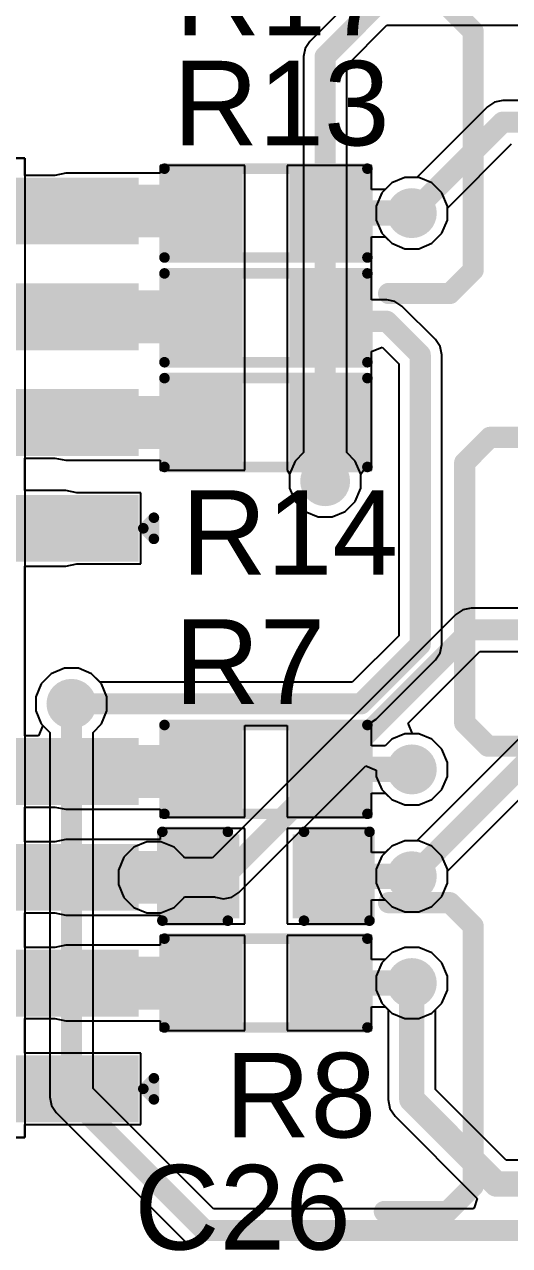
# Model space of a CAD drawing. Header units: millimetres. Extents: x -0.34 to 5.78, y -0.39 to 4.37.
# Drawn here: x 1.196 to 1.425, y 2.446 to 3.023 of the extents above; entities that cross this region are included whole.
import ezdxf

# ---------------------------------------------------------------- set-up
doc = ezdxf.new("R2010")
doc.units = ezdxf.units.MM
doc.header["$MEASUREMENT"] = 0
for name, color, linetype in [('BottomLayer', 5, 'Continuous'), ('BottomSolder', 6, 'Continuous'), ('TopLayer', 1, 'Continuous'), ('TopOverlay', 2, 'Continuous'), ('TopPaste', 8, 'Continuous'), ('TopSolder', 216, 'Continuous'), ('ViaHoleLayer', 16, 'Continuous')]:
    doc.layers.add(name, color=color, linetype=linetype)
doc.styles.add('Arial', font='', dxfattribs={"height": 0.2})
doc.styles.get('Arial').set_extended_font_data('Arial')

# ---------------------------------------------------------------- blocks, each defined once
blk = doc.blocks.new('SOIC_8_10')
at = {"layer": 'TopLayer'}
for points in [[(-0.07579, 0.08681), (-0.07579, 0.06319), (-0.13681, 0.06319), (-0.13681, 0.08681)], [(0.13681, 0.08681), (0.13681, 0.06319), (0.07579, 0.06319), (0.07579, 0.08681)], [(-0.07579, 0.03681), (-0.07579, 0.01319), (-0.13681, 0.01319), (-0.13681, 0.03681)], [(0.13681, 0.03681), (0.13681, 0.01319), (0.07579, 0.01319), (0.07579, 0.03681)], [(-0.07579, -0.01319), (-0.07579, -0.03681), (-0.13681, -0.03681), (-0.13681, -0.01319)], [(0.13681, -0.01319), (0.13681, -0.03681), (0.07579, -0.03681), (0.07579, -0.01319)], [(-0.07579, -0.06319), (-0.07579, -0.08681), (-0.13681, -0.08681), (-0.13681, -0.06319)], [(0.13681, -0.06319), (0.13681, -0.08681), (0.07579, -0.08681), (0.07579, -0.06319)]]:
    blk.add_hatch(color=1, dxfattribs=at).paths.add_polyline_path(points)
at = {"layer": 'TopOverlay'}
blk.add_hatch(color=2, dxfattribs=at).paths.add_polyline_path([(-0.072, 0.062), (-0.059, 0.062), (-0.059, 0.088), (-0.072, 0.088)])
at = {"layer": 'TopPaste'}
for points in [[(-0.07579, 0.08681), (-0.07579, 0.06319), (-0.13681, 0.06319), (-0.13681, 0.08681)], [(0.13681, 0.08681), (0.13681, 0.06319), (0.07579, 0.06319), (0.07579, 0.08681)], [(-0.07579, 0.03681), (-0.07579, 0.01319), (-0.13681, 0.01319), (-0.13681, 0.03681)], [(0.13681, 0.03681), (0.13681, 0.01319), (0.07579, 0.01319), (0.07579, 0.03681)], [(-0.07579, -0.01319), (-0.07579, -0.03681), (-0.13681, -0.03681), (-0.13681, -0.01319)], [(0.13681, -0.01319), (0.13681, -0.03681), (0.07579, -0.03681), (0.07579, -0.01319)], [(-0.07579, -0.06319), (-0.07579, -0.08681), (-0.13681, -0.08681), (-0.13681, -0.06319)], [(0.13681, -0.06319), (0.13681, -0.08681), (0.07579, -0.08681), (0.07579, -0.06319)]]:
    blk.add_hatch(color=8, dxfattribs=at).paths.add_polyline_path(points)
at = {"layer": 'TopSolder'}
for points in [[(-0.07179, 0.09081), (-0.07179, 0.05919), (-0.14081, 0.05919), (-0.14081, 0.09081)], [(0.14081, 0.09081), (0.14081, 0.05919), (0.07179, 0.05919), (0.07179, 0.09081)], [(-0.07179, 0.04081), (-0.07179, 0.00919), (-0.14081, 0.00919), (-0.14081, 0.04081)], [(0.14081, 0.04081), (0.14081, 0.00919), (0.07179, 0.00919), (0.07179, 0.04081)], [(-0.07179, -0.00919), (-0.07179, -0.04081), (-0.14081, -0.04081), (-0.14081, -0.00919)], [(0.14081, -0.00919), (0.14081, -0.04081), (0.07179, -0.04081), (0.07179, -0.00919)], [(-0.07179, -0.05919), (-0.07179, -0.09081), (-0.14081, -0.09081), (-0.14081, -0.05919)], [(0.14081, -0.05919), (0.14081, -0.09081), (0.07179, -0.09081), (0.07179, -0.05919)]]:
    blk.add_hatch(color=216, dxfattribs=at).paths.add_polyline_path(points)
at = {"layer": 'TopOverlay', "const_width": 0.005}
for points in [[(-0.07837, 0.098), (-0.07837, 0.091)], [(0.07837, 0.098), (-0.07837, 0.098)], [(0.07837, 0.098), (0.07837, 0.091)], [(-0.143, 0.075), (-0.148, 0.08)], [(-0.148, 0.08), (-0.148, 0.07)], [(-0.143, 0.075), (-0.148, 0.07)], [(-0.07837, -0.091), (-0.07837, -0.098)], [(0.07837, -0.091), (0.07837, -0.098)], [(0.07837, -0.098), (-0.07837, -0.098)]]:
    blk.add_lwpolyline(points, dxfattribs=at)
at = {"layer": 'TopOverlay', "const_width": 0.0025}
for points in [[(-0.07962, 0.098, 1), (-0.07712, 0.098, 1)], [(-0.07962, 0.098, 1), (-0.07712, 0.098, 1)], [(0.07712, 0.098, 1), (0.07962, 0.098, 1)], [(0.07712, 0.098, 1), (0.07962, 0.098, 1)], [(-0.07962, 0.091, 1), (-0.07712, 0.091, 1)], [(0.07712, 0.091, 1), (0.07962, 0.091, 1)], [(-0.14925, 0.08, 1), (-0.14675, 0.08, 1)], [(-0.14925, 0.08, 1), (-0.14675, 0.08, 1)], [(-0.14425, 0.075, 1), (-0.14175, 0.075, 1)], [(-0.14425, 0.075, 1), (-0.14175, 0.075, 1)], [(-0.14925, 0.07, 1), (-0.14675, 0.07, 1)], [(-0.14925, 0.07, 1), (-0.14675, 0.07, 1)], [(-0.07962, -0.091, 1), (-0.07712, -0.091, 1)], [(0.07712, -0.091, 1), (0.07962, -0.091, 1)], [(-0.07962, -0.098, 1), (-0.07712, -0.098, 1)], [(-0.07962, -0.098, 1), (-0.07712, -0.098, 1)], [(0.07712, -0.098, 1), (0.07962, -0.098, 1)], [(0.07712, -0.098, 1), (0.07962, -0.098, 1)]]:
    blk.add_lwpolyline(points, format="xyb", close=True, dxfattribs=at)
blk = doc.blocks.new('SOIC_8_12')
at = {"layer": 'TopLayer'}
for points in [[(-0.07579, 0.08681), (-0.07579, 0.06319), (-0.13681, 0.06319), (-0.13681, 0.08681)], [(0.13681, 0.08681), (0.13681, 0.06319), (0.07579, 0.06319), (0.07579, 0.08681)], [(-0.07579, 0.03681), (-0.07579, 0.01319), (-0.13681, 0.01319), (-0.13681, 0.03681)], [(0.13681, 0.03681), (0.13681, 0.01319), (0.07579, 0.01319), (0.07579, 0.03681)], [(-0.07579, -0.01319), (-0.07579, -0.03681), (-0.13681, -0.03681), (-0.13681, -0.01319)], [(0.13681, -0.01319), (0.13681, -0.03681), (0.07579, -0.03681), (0.07579, -0.01319)], [(-0.07579, -0.06319), (-0.07579, -0.08681), (-0.13681, -0.08681), (-0.13681, -0.06319)], [(0.13681, -0.06319), (0.13681, -0.08681), (0.07579, -0.08681), (0.07579, -0.06319)]]:
    blk.add_hatch(color=1, dxfattribs=at).paths.add_polyline_path(points)
at = {"layer": 'TopOverlay'}
blk.add_hatch(color=2, dxfattribs=at).paths.add_polyline_path([(-0.072, 0.062), (-0.059, 0.062), (-0.059, 0.088), (-0.072, 0.088)])
at = {"layer": 'TopPaste'}
for points in [[(-0.07579, 0.08681), (-0.07579, 0.06319), (-0.13681, 0.06319), (-0.13681, 0.08681)], [(0.13681, 0.08681), (0.13681, 0.06319), (0.07579, 0.06319), (0.07579, 0.08681)], [(-0.07579, 0.03681), (-0.07579, 0.01319), (-0.13681, 0.01319), (-0.13681, 0.03681)], [(0.13681, 0.03681), (0.13681, 0.01319), (0.07579, 0.01319), (0.07579, 0.03681)], [(-0.07579, -0.01319), (-0.07579, -0.03681), (-0.13681, -0.03681), (-0.13681, -0.01319)], [(0.13681, -0.01319), (0.13681, -0.03681), (0.07579, -0.03681), (0.07579, -0.01319)], [(-0.07579, -0.06319), (-0.07579, -0.08681), (-0.13681, -0.08681), (-0.13681, -0.06319)], [(0.13681, -0.06319), (0.13681, -0.08681), (0.07579, -0.08681), (0.07579, -0.06319)]]:
    blk.add_hatch(color=8, dxfattribs=at).paths.add_polyline_path(points)
at = {"layer": 'TopSolder'}
for points in [[(-0.07179, 0.09081), (-0.07179, 0.05919), (-0.14081, 0.05919), (-0.14081, 0.09081)], [(0.14081, 0.09081), (0.14081, 0.05919), (0.07179, 0.05919), (0.07179, 0.09081)], [(-0.07179, 0.04081), (-0.07179, 0.00919), (-0.14081, 0.00919), (-0.14081, 0.04081)], [(0.14081, 0.04081), (0.14081, 0.00919), (0.07179, 0.00919), (0.07179, 0.04081)], [(-0.07179, -0.00919), (-0.07179, -0.04081), (-0.14081, -0.04081), (-0.14081, -0.00919)], [(0.14081, -0.00919), (0.14081, -0.04081), (0.07179, -0.04081), (0.07179, -0.00919)], [(-0.07179, -0.05919), (-0.07179, -0.09081), (-0.14081, -0.09081), (-0.14081, -0.05919)], [(0.14081, -0.05919), (0.14081, -0.09081), (0.07179, -0.09081), (0.07179, -0.05919)]]:
    blk.add_hatch(color=216, dxfattribs=at).paths.add_polyline_path(points)
at = {"layer": 'TopOverlay', "const_width": 0.005}
for points in [[(-0.07837, 0.098), (-0.07837, 0.091)], [(0.07837, 0.098), (-0.07837, 0.098)], [(0.07837, 0.098), (0.07837, 0.091)], [(-0.143, 0.075), (-0.148, 0.08)], [(-0.148, 0.08), (-0.148, 0.07)], [(-0.143, 0.075), (-0.148, 0.07)], [(-0.07837, -0.091), (-0.07837, -0.098)], [(0.07837, -0.091), (0.07837, -0.098)], [(0.07837, -0.098), (-0.07837, -0.098)]]:
    blk.add_lwpolyline(points, dxfattribs=at)
at = {"layer": 'TopOverlay', "const_width": 0.0025}
for points in [[(-0.07962, 0.098, 1), (-0.07712, 0.098, 1)], [(-0.07962, 0.098, 1), (-0.07712, 0.098, 1)], [(0.07712, 0.098, 1), (0.07962, 0.098, 1)], [(0.07712, 0.098, 1), (0.07962, 0.098, 1)], [(-0.07962, 0.091, 1), (-0.07712, 0.091, 1)], [(0.07712, 0.091, 1), (0.07962, 0.091, 1)], [(-0.14925, 0.08, 1), (-0.14675, 0.08, 1)], [(-0.14925, 0.08, 1), (-0.14675, 0.08, 1)], [(-0.14425, 0.075, 1), (-0.14175, 0.075, 1)], [(-0.14425, 0.075, 1), (-0.14175, 0.075, 1)], [(-0.14925, 0.07, 1), (-0.14675, 0.07, 1)], [(-0.14925, 0.07, 1), (-0.14675, 0.07, 1)], [(-0.07962, -0.091, 1), (-0.07712, -0.091, 1)], [(0.07712, -0.091, 1), (0.07962, -0.091, 1)], [(-0.07962, -0.098, 1), (-0.07712, -0.098, 1)], [(-0.07962, -0.098, 1), (-0.07712, -0.098, 1)], [(0.07712, -0.098, 1), (0.07962, -0.098, 1)], [(0.07712, -0.098, 1), (0.07962, -0.098, 1)]]:
    blk.add_lwpolyline(points, format="xyb", close=True, dxfattribs=at)
blk = doc.blocks.new('R___0603_54')
at = {"layer": 'TopLayer'}
for points in [[(-0.015, 0.0175), (-0.015, -0.0175), (-0.045, -0.0175), (-0.045, 0.0175)], [(0.045, 0.0175), (0.045, -0.0175), (0.015, -0.0175), (0.015, 0.0175)]]:
    blk.add_hatch(color=1, dxfattribs=at).paths.add_polyline_path(points)
at = {"layer": 'TopPaste'}
for points in [[(-0.015, 0.0175), (-0.015, -0.0175), (-0.045, -0.0175), (-0.045, 0.0175)], [(0.045, 0.0175), (0.045, -0.0175), (0.015, -0.0175), (0.015, 0.0175)]]:
    blk.add_hatch(color=8, dxfattribs=at).paths.add_polyline_path(points)
at = {"layer": 'TopSolder'}
for points in [[(-0.011, 0.0215), (-0.011, -0.0215), (-0.049, -0.0215), (-0.049, 0.0215)], [(0.049, 0.0215), (0.049, -0.0215), (0.011, -0.0215), (0.011, 0.0215)]]:
    blk.add_hatch(color=216, dxfattribs=at).paths.add_polyline_path(points)
at = {"layer": 'TopOverlay', "const_width": 0.005}
for points in [[(0.048, 0.021), (-0.048, 0.021)], [(-0.048, 0.021), (-0.048, -0.021)], [(0.048, 0.021), (0.048, -0.021)], [(0.048, -0.021), (-0.048, -0.021)]]:
    blk.add_lwpolyline(points, dxfattribs=at)
at = {"layer": 'TopOverlay', "const_width": 0.0025}
for points in [[(-0.04925, 0.021, 1), (-0.04675, 0.021, 1)], [(-0.04925, 0.021, 1), (-0.04675, 0.021, 1)], [(0.04675, 0.021, 1), (0.04925, 0.021, 1)], [(0.04675, 0.021, 1), (0.04925, 0.021, 1)], [(-0.04925, -0.021, 1), (-0.04675, -0.021, 1)], [(-0.04925, -0.021, 1), (-0.04675, -0.021, 1)], [(0.04675, -0.021, 1), (0.04925, -0.021, 1)], [(0.04675, -0.021, 1), (0.04925, -0.021, 1)]]:
    blk.add_lwpolyline(points, format="xyb", close=True, dxfattribs=at)
blk = doc.blocks.new('R___0603_57')
at = {"layer": 'TopLayer'}
for points in [[(-0.015, 0.0175), (-0.015, -0.0175), (-0.045, -0.0175), (-0.045, 0.0175)], [(0.045, 0.0175), (0.045, -0.0175), (0.015, -0.0175), (0.015, 0.0175)]]:
    blk.add_hatch(color=1, dxfattribs=at).paths.add_polyline_path(points)
at = {"layer": 'TopPaste'}
for points in [[(-0.015, 0.0175), (-0.015, -0.0175), (-0.045, -0.0175), (-0.045, 0.0175)], [(0.045, 0.0175), (0.045, -0.0175), (0.015, -0.0175), (0.015, 0.0175)]]:
    blk.add_hatch(color=8, dxfattribs=at).paths.add_polyline_path(points)
at = {"layer": 'TopSolder'}
for points in [[(-0.011, 0.0215), (-0.011, -0.0215), (-0.049, -0.0215), (-0.049, 0.0215)], [(0.049, 0.0215), (0.049, -0.0215), (0.011, -0.0215), (0.011, 0.0215)]]:
    blk.add_hatch(color=216, dxfattribs=at).paths.add_polyline_path(points)
at = {"layer": 'TopOverlay', "const_width": 0.005}
for points in [[(-0.048, 0.021), (0.048, 0.021)], [(-0.048, -0.021), (-0.048, 0.021)], [(0.048, -0.021), (0.048, 0.021)], [(-0.048, -0.021), (0.048, -0.021)]]:
    blk.add_lwpolyline(points, dxfattribs=at)
at = {"layer": 'TopOverlay', "const_width": 0.0025}
for points in [[(-0.04925, 0.021, 1), (-0.04675, 0.021, 1)], [(-0.04925, 0.021, 1), (-0.04675, 0.021, 1)], [(0.04675, 0.021, 1), (0.04925, 0.021, 1)], [(0.04675, 0.021, 1), (0.04925, 0.021, 1)], [(-0.04925, -0.021, 1), (-0.04675, -0.021, 1)], [(-0.04925, -0.021, 1), (-0.04675, -0.021, 1)], [(0.04675, -0.021, 1), (0.04925, -0.021, 1)], [(0.04675, -0.021, 1), (0.04925, -0.021, 1)]]:
    blk.add_lwpolyline(points, format="xyb", close=True, dxfattribs=at)
blk = doc.blocks.new('R___0603_58')
at = {"layer": 'TopLayer'}
for points in [[(-0.015, 0.0175), (-0.015, -0.0175), (-0.045, -0.0175), (-0.045, 0.0175)], [(0.045, 0.0175), (0.045, -0.0175), (0.015, -0.0175), (0.015, 0.0175)]]:
    blk.add_hatch(color=1, dxfattribs=at).paths.add_polyline_path(points)
at = {"layer": 'TopPaste'}
for points in [[(-0.015, 0.0175), (-0.015, -0.0175), (-0.045, -0.0175), (-0.045, 0.0175)], [(0.045, 0.0175), (0.045, -0.0175), (0.015, -0.0175), (0.015, 0.0175)]]:
    blk.add_hatch(color=8, dxfattribs=at).paths.add_polyline_path(points)
at = {"layer": 'TopSolder'}
for points in [[(-0.011, 0.0215), (-0.011, -0.0215), (-0.049, -0.0215), (-0.049, 0.0215)], [(0.049, 0.0215), (0.049, -0.0215), (0.011, -0.0215), (0.011, 0.0215)]]:
    blk.add_hatch(color=216, dxfattribs=at).paths.add_polyline_path(points)
at = {"layer": 'TopOverlay', "const_width": 0.005}
for points in [[(0.048, 0.021), (-0.048, 0.021)], [(-0.048, 0.021), (-0.048, -0.021)], [(0.048, 0.021), (0.048, -0.021)], [(0.048, -0.021), (-0.048, -0.021)]]:
    blk.add_lwpolyline(points, dxfattribs=at)
at = {"layer": 'TopOverlay', "const_width": 0.0025}
for points in [[(-0.04925, 0.021, 1), (-0.04675, 0.021, 1)], [(-0.04925, 0.021, 1), (-0.04675, 0.021, 1)], [(0.04675, 0.021, 1), (0.04925, 0.021, 1)], [(0.04675, 0.021, 1), (0.04925, 0.021, 1)], [(-0.04925, -0.021, 1), (-0.04675, -0.021, 1)], [(-0.04925, -0.021, 1), (-0.04675, -0.021, 1)], [(0.04675, -0.021, 1), (0.04925, -0.021, 1)], [(0.04675, -0.021, 1), (0.04925, -0.021, 1)]]:
    blk.add_lwpolyline(points, format="xyb", close=True, dxfattribs=at)
blk = doc.blocks.new('R___0603_63')
at = {"layer": 'TopLayer'}
for points in [[(-0.015, 0.0175), (-0.015, -0.0175), (-0.045, -0.0175), (-0.045, 0.0175)], [(0.045, 0.0175), (0.045, -0.0175), (0.015, -0.0175), (0.015, 0.0175)]]:
    blk.add_hatch(color=1, dxfattribs=at).paths.add_polyline_path(points)
at = {"layer": 'TopPaste'}
for points in [[(-0.015, 0.0175), (-0.015, -0.0175), (-0.045, -0.0175), (-0.045, 0.0175)], [(0.045, 0.0175), (0.045, -0.0175), (0.015, -0.0175), (0.015, 0.0175)]]:
    blk.add_hatch(color=8, dxfattribs=at).paths.add_polyline_path(points)
at = {"layer": 'TopSolder'}
for points in [[(-0.011, 0.0215), (-0.011, -0.0215), (-0.049, -0.0215), (-0.049, 0.0215)], [(0.049, 0.0215), (0.049, -0.0215), (0.011, -0.0215), (0.011, 0.0215)]]:
    blk.add_hatch(color=216, dxfattribs=at).paths.add_polyline_path(points)
at = {"layer": 'TopOverlay', "const_width": 0.005}
for points in [[(-0.048, 0.021), (0.048, 0.021)], [(-0.048, -0.021), (-0.048, 0.021)], [(0.048, -0.021), (0.048, 0.021)], [(-0.048, -0.021), (0.048, -0.021)]]:
    blk.add_lwpolyline(points, dxfattribs=at)
at = {"layer": 'TopOverlay', "const_width": 0.0025}
for points in [[(-0.04925, 0.021, 1), (-0.04675, 0.021, 1)], [(-0.04925, 0.021, 1), (-0.04675, 0.021, 1)], [(0.04675, 0.021, 1), (0.04925, 0.021, 1)], [(0.04675, 0.021, 1), (0.04925, 0.021, 1)], [(-0.04925, -0.021, 1), (-0.04675, -0.021, 1)], [(-0.04925, -0.021, 1), (-0.04675, -0.021, 1)], [(0.04675, -0.021, 1), (0.04925, -0.021, 1)], [(0.04675, -0.021, 1), (0.04925, -0.021, 1)]]:
    blk.add_lwpolyline(points, format="xyb", close=True, dxfattribs=at)
blk = doc.blocks.new('R___0603_64')
at = {"layer": 'TopLayer'}
for points in [[(-0.015, 0.0175), (-0.015, -0.0175), (-0.045, -0.0175), (-0.045, 0.0175)], [(0.045, 0.0175), (0.045, -0.0175), (0.015, -0.0175), (0.015, 0.0175)]]:
    blk.add_hatch(color=1, dxfattribs=at).paths.add_polyline_path(points)
at = {"layer": 'TopPaste'}
for points in [[(-0.015, 0.0175), (-0.015, -0.0175), (-0.045, -0.0175), (-0.045, 0.0175)], [(0.045, 0.0175), (0.045, -0.0175), (0.015, -0.0175), (0.015, 0.0175)]]:
    blk.add_hatch(color=8, dxfattribs=at).paths.add_polyline_path(points)
at = {"layer": 'TopSolder'}
for points in [[(-0.011, 0.0215), (-0.011, -0.0215), (-0.049, -0.0215), (-0.049, 0.0215)], [(0.049, 0.0215), (0.049, -0.0215), (0.011, -0.0215), (0.011, 0.0215)]]:
    blk.add_hatch(color=216, dxfattribs=at).paths.add_polyline_path(points)
at = {"layer": 'TopOverlay', "const_width": 0.005}
for points in [[(0.048, 0.021), (-0.048, 0.021)], [(-0.048, 0.021), (-0.048, -0.021)], [(0.048, 0.021), (0.048, -0.021)], [(0.048, -0.021), (-0.048, -0.021)]]:
    blk.add_lwpolyline(points, dxfattribs=at)
at = {"layer": 'TopOverlay', "const_width": 0.0025}
for points in [[(-0.04925, 0.021, 1), (-0.04675, 0.021, 1)], [(-0.04925, 0.021, 1), (-0.04675, 0.021, 1)], [(0.04675, 0.021, 1), (0.04925, 0.021, 1)], [(0.04675, 0.021, 1), (0.04925, 0.021, 1)], [(-0.04925, -0.021, 1), (-0.04675, -0.021, 1)], [(-0.04925, -0.021, 1), (-0.04675, -0.021, 1)], [(0.04675, -0.021, 1), (0.04925, -0.021, 1)], [(0.04675, -0.021, 1), (0.04925, -0.021, 1)]]:
    blk.add_lwpolyline(points, format="xyb", close=True, dxfattribs=at)
blk = doc.blocks.new('C___0603_124')
at = {"layer": 'TopLayer'}
for points in [[(-0.015, 0.0175), (-0.015, -0.0175), (-0.045, -0.0175), (-0.045, 0.0175)], [(0.045, 0.0175), (0.045, -0.0175), (0.015, -0.0175), (0.015, 0.0175)]]:
    blk.add_hatch(color=1, dxfattribs=at).paths.add_polyline_path(points)
at = {"layer": 'TopPaste'}
for points in [[(-0.015, 0.0175), (-0.015, -0.0175), (-0.045, -0.0175), (-0.045, 0.0175)], [(0.045, 0.0175), (0.045, -0.0175), (0.015, -0.0175), (0.015, 0.0175)]]:
    blk.add_hatch(color=8, dxfattribs=at).paths.add_polyline_path(points)
at = {"layer": 'TopSolder'}
for points in [[(-0.01264, 0.01986), (-0.01264, -0.01986), (-0.04736, -0.01986), (-0.04736, 0.01986)], [(0.04736, 0.01986), (0.04736, -0.01986), (0.01264, -0.01986), (0.01264, 0.01986)]]:
    blk.add_hatch(color=216, dxfattribs=at).paths.add_polyline_path(points)
at = {"layer": 'TopOverlay', "const_width": 0.005}
for points in [[(-0.018, 0.021), (-0.049, 0.021)], [(-0.049, 0.021), (-0.049, -0.021)], [(0.049, 0.021), (0.018, 0.021)], [(0.049, 0.021), (0.049, -0.021)], [(-0.018, -0.021), (-0.049, -0.021)], [(0.049, -0.021), (0.018, -0.021)]]:
    blk.add_lwpolyline(points, dxfattribs=at)
at = {"layer": 'TopOverlay', "const_width": 0.0025}
for points in [[(-0.05025, 0.021, 1), (-0.04775, 0.021, 1)], [(-0.05025, 0.021, 1), (-0.04775, 0.021, 1)], [(-0.01925, 0.021, 1), (-0.01675, 0.021, 1)], [(0.01675, 0.021, 1), (0.01925, 0.021, 1)], [(0.04775, 0.021, 1), (0.05025, 0.021, 1)], [(0.04775, 0.021, 1), (0.05025, 0.021, 1)], [(-0.05025, -0.021, 1), (-0.04775, -0.021, 1)], [(-0.05025, -0.021, 1), (-0.04775, -0.021, 1)], [(-0.01925, -0.021, 1), (-0.01675, -0.021, 1)], [(0.01675, -0.021, 1), (0.01925, -0.021, 1)], [(0.04775, -0.021, 1), (0.05025, -0.021, 1)], [(0.04775, -0.021, 1), (0.05025, -0.021, 1)]]:
    blk.add_lwpolyline(points, format="xyb", close=True, dxfattribs=at)

msp = doc.modelspace()

# ---------------------------------------------------------------- hatches: boundary and pattern name
at = {"layer": 'BottomLayer'}
h = msp.add_hatch(color=5, dxfattribs=at)
edge = h.paths.add_edge_path()
edge.add_arc((1.379, 2.934), 0.01181, 0, 360)
h = msp.add_hatch(color=5, dxfattribs=at)
edge = h.paths.add_edge_path()
edge.add_arc((1.338, 2.80726), 0.01181, 0, 360)
h = msp.add_hatch(color=5, dxfattribs=at)
edge = h.paths.add_edge_path()
edge.add_arc((1.218, 2.702), 0.01181, 0, 360)
h = msp.add_hatch(color=5, dxfattribs=at)
edge = h.paths.add_edge_path()
edge.add_arc((1.379, 2.671), 0.01181, 0, 360)
h = msp.add_hatch(color=5, dxfattribs=at)
edge = h.paths.add_edge_path()
edge.add_arc((1.257, 2.62), 0.01181, 0, 360)
h = msp.add_hatch(color=5, dxfattribs=at)
edge = h.paths.add_edge_path()
edge.add_arc((1.379, 2.6205), 0.01181, 0, 360)
h = msp.add_hatch(color=5, dxfattribs=at)
edge = h.paths.add_edge_path()
edge.add_arc((1.379, 2.57), 0.01181, 0, 360)
at = {"layer": 'BottomSolder'}
h = msp.add_hatch(color=6, dxfattribs=at)
edge = h.paths.add_edge_path()
edge.add_arc((1.379, 2.934), 0.00991, 0, 360)
h = msp.add_hatch(color=6, dxfattribs=at)
edge = h.paths.add_edge_path()
edge.add_arc((1.338, 2.80726), 0.00991, 0, 360)
h = msp.add_hatch(color=6, dxfattribs=at)
edge = h.paths.add_edge_path()
edge.add_arc((1.218, 2.702), 0.00991, 0, 360)
h = msp.add_hatch(color=6, dxfattribs=at)
edge = h.paths.add_edge_path()
edge.add_arc((1.379, 2.671), 0.00991, 0, 360)
h = msp.add_hatch(color=6, dxfattribs=at)
edge = h.paths.add_edge_path()
edge.add_arc((1.257, 2.62), 0.00991, 0, 360)
h = msp.add_hatch(color=6, dxfattribs=at)
edge = h.paths.add_edge_path()
edge.add_arc((1.379, 2.6205), 0.00991, 0, 360)
h = msp.add_hatch(color=6, dxfattribs=at)
edge = h.paths.add_edge_path()
edge.add_arc((1.379, 2.57), 0.00991, 0, 360)
at = {"layer": 'TopLayer'}
h = msp.add_hatch(color=1, dxfattribs=at)
edge = h.paths.add_edge_path()
edge.add_arc((1.379, 2.934), 0.01181, 0, 360)
h = msp.add_hatch(color=1, dxfattribs=at)
edge = h.paths.add_edge_path()
edge.add_arc((1.338, 2.80726), 0.01181, 0, 360)
h = msp.add_hatch(color=1, dxfattribs=at)
edge = h.paths.add_edge_path()
edge.add_arc((1.218, 2.702), 0.01181, 0, 360)
h = msp.add_hatch(color=1, dxfattribs=at)
edge = h.paths.add_edge_path()
edge.add_arc((1.379, 2.671), 0.01181, 0, 360)
h = msp.add_hatch(color=1, dxfattribs=at)
edge = h.paths.add_edge_path()
edge.add_arc((1.257, 2.62), 0.01181, 0, 360)
h = msp.add_hatch(color=1, dxfattribs=at)
edge = h.paths.add_edge_path()
edge.add_arc((1.379, 2.6205), 0.01181, 0, 360)
h = msp.add_hatch(color=1, dxfattribs=at)
edge = h.paths.add_edge_path()
edge.add_arc((1.379, 2.57), 0.01181, 0, 360)
at = {"layer": 'TopSolder'}
h = msp.add_hatch(color=216, dxfattribs=at)
edge = h.paths.add_edge_path()
edge.add_arc((1.379, 2.934), 0.00991, 0, 360)
h = msp.add_hatch(color=216, dxfattribs=at)
edge = h.paths.add_edge_path()
edge.add_arc((1.338, 2.80726), 0.00991, 0, 360)
h = msp.add_hatch(color=216, dxfattribs=at)
edge = h.paths.add_edge_path()
edge.add_arc((1.218, 2.702), 0.00991, 0, 360)
h = msp.add_hatch(color=216, dxfattribs=at)
edge = h.paths.add_edge_path()
edge.add_arc((1.379, 2.671), 0.00991, 0, 360)
h = msp.add_hatch(color=216, dxfattribs=at)
edge = h.paths.add_edge_path()
edge.add_arc((1.257, 2.62), 0.00991, 0, 360)
h = msp.add_hatch(color=216, dxfattribs=at)
edge = h.paths.add_edge_path()
edge.add_arc((1.379, 2.6205), 0.00991, 0, 360)
h = msp.add_hatch(color=216, dxfattribs=at)
edge = h.paths.add_edge_path()
edge.add_arc((1.379, 2.57), 0.00991, 0, 360)
at = {"layer": 'ViaHoleLayer'}
h = msp.add_hatch(color=16, dxfattribs=at)
edge = h.paths.add_edge_path()
edge.add_arc((1.379, 2.934), 0.00591, 0, 360)
h = msp.add_hatch(color=16, dxfattribs=at)
edge = h.paths.add_edge_path()
edge.add_arc((1.338, 2.80726), 0.00591, 0, 360)
h = msp.add_hatch(color=16, dxfattribs=at)
edge = h.paths.add_edge_path()
edge.add_arc((1.218, 2.702), 0.00591, 0, 360)
h = msp.add_hatch(color=16, dxfattribs=at)
edge = h.paths.add_edge_path()
edge.add_arc((1.379, 2.671), 0.00591, 0, 360)
h = msp.add_hatch(color=16, dxfattribs=at)
edge = h.paths.add_edge_path()
edge.add_arc((1.257, 2.62), 0.00591, 0, 360)
h = msp.add_hatch(color=16, dxfattribs=at)
edge = h.paths.add_edge_path()
edge.add_arc((1.379, 2.6205), 0.00591, 0, 360)
h = msp.add_hatch(color=16, dxfattribs=at)
edge = h.paths.add_edge_path()
edge.add_arc((1.379, 2.57), 0.00591, 0, 360)

# ---------------------------------------------------------------- linework, layer by layer
at = {"layer": 'BottomLayer'}
for p, q in [((1.35579, 3.04021), (1.33079, 3.01521)), ((1.3482, 3.00378), (1.36722, 3.0228)), ((1.36722, 3.0228), (1.4995, 3.0228)), ((1.33079, 3.01521), (1.32858, 3.0119)), ((1.32858, 3.0119), (1.3278, 3.008)), ((1.3278, 3.008), (1.3278, 2.82084)), ((1.3482, 2.82084), (1.3482, 3.00378)), ((1.4181, 2.98642), (1.41479, 2.98421)), ((1.422, 2.9872), (1.4181, 2.98642)), ((1.49696, 2.9872), (1.422, 2.9872)), ((1.41479, 2.98421), (1.38139, 2.95081)), ((1.39581, 2.93639), (1.42622, 2.9668)), ((1.37566, 2.95081), (1.36948, 2.94825)), ((1.38139, 2.95081), (1.37566, 2.95081)), ((1.36948, 2.94825), (1.36475, 2.94352)), ((1.36475, 2.94352), (1.36219, 2.93734)), ((1.36219, 2.93734), (1.36219, 2.93066)), ((1.39581, 2.93066), (1.39581, 2.93639)), ((1.36219, 2.93066), (1.36475, 2.92448)), ((1.39325, 2.92448), (1.39581, 2.93066)), ((1.36475, 2.92448), (1.36948, 2.91975)), ((1.38852, 2.91975), (1.39325, 2.92448)), ((1.36948, 2.91975), (1.37566, 2.91719)), ((1.37566, 2.91719), (1.38234, 2.91719)), ((1.38234, 2.91719), (1.38852, 2.91975)), ((1.3278, 2.82084), (1.32375, 2.81678)), ((1.35225, 2.81678), (1.3482, 2.82084)), ((1.32375, 2.81678), (1.32119, 2.8106)), ((1.35481, 2.8106), (1.35225, 2.81678)), ((1.32119, 2.8106), (1.32119, 2.80392)), ((1.35481, 2.80392), (1.35481, 2.8106)), ((1.32119, 2.80392), (1.32375, 2.79774)), ((1.35225, 2.79774), (1.35481, 2.80392)), ((1.32375, 2.79774), (1.32848, 2.79301)), ((1.34752, 2.79301), (1.35225, 2.79774)), ((1.32848, 2.79301), (1.33466, 2.79045)), ((1.33466, 2.79045), (1.34134, 2.79045)), ((1.34134, 2.79045), (1.34752, 2.79301)), ((1.39979, 2.74421), (1.28476, 2.62918)), ((1.4031, 2.74642), (1.39979, 2.74421)), ((1.407, 2.7472), (1.4031, 2.74642)), ((1.74659, 2.7472), (1.407, 2.7472)), ((1.37723, 2.69281), (1.41122, 2.7268)), ((1.41122, 2.7268), (1.46466, 2.7268)), ((1.46529, 2.72121), (1.38139, 2.63731)), ((1.20848, 2.71625), (1.20375, 2.71152)), ((1.21466, 2.71881), (1.20848, 2.71625)), ((1.22134, 2.71881), (1.21466, 2.71881)), ((1.22752, 2.71625), (1.22134, 2.71881)), ((1.23225, 2.71152), (1.22752, 2.71625)), ((1.20375, 2.71152), (1.20119, 2.70534)), ((1.23481, 2.70534), (1.23225, 2.71152)), ((1.20119, 2.70534), (1.20119, 2.69866)), ((1.23481, 2.69866), (1.23481, 2.70534)), ((1.39581, 2.62289), (1.47672, 2.7038)), ((1.20119, 2.69866), (1.20375, 2.69248)), ((1.23225, 2.69248), (1.23481, 2.69866)), ((1.20375, 2.69248), (1.2078, 2.68842)), ((1.2282, 2.68842), (1.23225, 2.69248)), ((1.3793, 2.68781), (1.37723, 2.69281)), ((1.2078, 2.68842), (1.2078, 2.516)), ((1.2282, 2.52022), (1.2282, 2.68842)), ((1.38234, 2.68781), (1.3793, 2.68781)), ((1.38852, 2.68525), (1.38234, 2.68781)), ((1.39325, 2.68052), (1.38852, 2.68525)), ((1.39581, 2.67434), (1.39325, 2.68052)), ((1.39581, 2.66766), (1.39581, 2.67434)), ((1.29721, 2.61279), (1.35719, 2.67277)), ((1.35719, 2.67277), (1.36219, 2.6707)), ((1.36219, 2.6707), (1.36219, 2.66766)), ((1.36219, 2.66766), (1.36475, 2.66148)), ((1.39325, 2.66148), (1.39581, 2.66766)), ((1.36475, 2.66148), (1.36948, 2.65675)), ((1.38852, 2.65675), (1.39325, 2.66148)), ((1.36948, 2.65675), (1.37566, 2.65419)), ((1.38234, 2.65419), (1.38852, 2.65675)), ((1.37566, 2.65419), (1.38234, 2.65419)), ((1.24748, 2.63425), (1.24275, 2.62952)), ((1.25366, 2.63681), (1.24748, 2.63425)), ((1.26034, 2.63681), (1.25366, 2.63681)), ((1.26652, 2.63425), (1.26034, 2.63681)), ((1.27125, 2.62952), (1.26652, 2.63425)), ((1.36948, 2.63475), (1.36475, 2.63002)), ((1.37566, 2.63731), (1.36948, 2.63475)), ((1.38139, 2.63731), (1.37566, 2.63731)), ((1.24275, 2.62952), (1.24019, 2.62334)), ((1.2714, 2.62918), (1.27125, 2.62952)), ((1.28476, 2.62918), (1.2714, 2.62918)), ((1.36475, 2.63002), (1.36219, 2.62384)), ((1.24019, 2.62334), (1.24019, 2.61666)), ((1.36219, 2.62384), (1.36219, 2.61716)), ((1.39581, 2.61716), (1.39581, 2.62289)), ((1.24019, 2.61666), (1.24275, 2.61048)), ((1.36219, 2.61716), (1.36475, 2.61098)), ((1.39325, 2.61098), (1.39581, 2.61716)), ((1.24275, 2.61048), (1.24748, 2.60575)), ((1.26652, 2.60575), (1.27125, 2.61048)), ((1.27125, 2.61048), (1.2714, 2.61082)), ((1.2714, 2.61082), (1.28573, 2.61082)), ((1.28573, 2.61082), (1.2861, 2.61058)), ((1.2861, 2.61058), (1.29, 2.6098)), ((1.29, 2.6098), (1.2939, 2.61058)), ((1.2939, 2.61058), (1.29721, 2.61279)), ((1.36475, 2.61098), (1.36948, 2.60625)), ((1.38852, 2.60625), (1.39325, 2.61098)), ((1.24748, 2.60575), (1.25366, 2.60319)), ((1.26034, 2.60319), (1.26652, 2.60575)), ((1.36948, 2.60625), (1.37566, 2.60369)), ((1.37566, 2.60369), (1.38234, 2.60369)), ((1.38234, 2.60369), (1.38852, 2.60625)), ((1.25366, 2.60319), (1.26034, 2.60319)), ((1.37566, 2.58681), (1.36948, 2.58425)), ((1.38234, 2.58681), (1.37566, 2.58681)), ((1.38852, 2.58425), (1.38234, 2.58681)), ((1.36948, 2.58425), (1.36475, 2.57952)), ((1.39325, 2.57952), (1.38852, 2.58425)), ((1.36475, 2.57952), (1.36219, 2.57334)), ((1.39581, 2.57334), (1.39325, 2.57952)), ((1.36219, 2.57334), (1.36219, 2.56666)), ((1.39581, 2.56666), (1.39581, 2.57334)), ((1.36219, 2.56666), (1.36475, 2.56048)), ((1.39325, 2.56048), (1.39581, 2.56666)), ((1.36475, 2.56048), (1.36778, 2.55744)), ((1.39022, 2.55744), (1.39325, 2.56048)), ((1.36778, 2.55744), (1.36778, 2.515)), ((1.39022, 2.51965), (1.39022, 2.55744)), ((1.28522, 2.4632), (1.2282, 2.52022)), ((1.42365, 2.48622), (1.39022, 2.51965)), ((1.2078, 2.516), (1.20858, 2.5121)), ((1.20858, 2.5121), (1.21079, 2.50879)), ((1.36778, 2.515), (1.36778, 2.515)), ((1.36778, 2.515), (1.36864, 2.51071)), ((1.21079, 2.50879), (1.27379, 2.44579)), ((1.36864, 2.51071), (1.37107, 2.50707)), ((1.37107, 2.50707), (1.40994, 2.4682)), ((2.05735, 2.48622), (1.42365, 2.48622)), ((1.40994, 2.4682), (1.40853, 2.46375)), ((1.4081, 2.4632), (1.28522, 2.4632)), ((1.40853, 2.46375), (1.4081, 2.4632))]:
    msp.add_line(p, q, dxfattribs=at)
for points, const_width in [([(1.338, 3.008), (1.363, 3.033)], 0.01), ([(1.338, 2.80726), (1.338, 3.008)], 0.01), ([(1.379, 2.934), (1.422, 2.977)], 0.01), ([(1.422, 2.977), (1.88585, 2.977)], 0.01), ([(1.29, 2.62), (1.407, 2.737)], 0.01), ([(1.407, 2.737), (1.75081, 2.737)], 0.01), ([(1.379, 2.6205), (1.4725, 2.714)], 0.01), ([(1.218, 2.516), (1.218, 2.702)], 0.01), ([(1.257, 2.62), (1.29, 2.62)], 0.008), ([(1.379, 2.515), (1.379, 2.57)], 0.012), ([(1.218, 2.516), (1.281, 2.453)], 0.01), ([(1.379, 2.515), (1.419, 2.475)], 0.012), ([(1.419, 2.475), (2.062, 2.475)], 0.012), ([(1.281, 2.453), (2.09, 2.453)], 0.01)]:
    msp.add_lwpolyline(points, dxfattribs=dict(at, const_width=const_width))
for points, const_width in [([(1.3355, 3.008, 1), (1.3405, 3.008, 1)], 0.005), ([(1.3355, 3.008, 1), (1.3405, 3.008, 1)], 0.005), ([(1.4195, 2.977, 1), (1.4245, 2.977, 1)], 0.005), ([(1.4195, 2.977, 1), (1.4245, 2.977, 1)], 0.005), ([(1.3765, 2.934, 1), (1.3815, 2.934, 1)], 0.005), ([(1.3355, 2.80726, 1), (1.3405, 2.80726, 1)], 0.005), ([(1.4045, 2.737, 1), (1.4095, 2.737, 1)], 0.005), ([(1.4045, 2.737, 1), (1.4095, 2.737, 1)], 0.005), ([(1.2155, 2.702, 1), (1.2205, 2.702, 1)], 0.005), ([(1.255, 2.62, 1), (1.259, 2.62, 1)], 0.004), ([(1.2875, 2.62, 1), (1.2925, 2.62, 1)], 0.005), ([(1.288, 2.62, 1), (1.292, 2.62, 1)], 0.004), ([(1.3765, 2.6205, 1), (1.3815, 2.6205, 1)], 0.005), ([(1.376, 2.57, 1), (1.382, 2.57, 1)], 0.006), ([(1.2155, 2.516, 1), (1.2205, 2.516, 1)], 0.005), ([(1.2155, 2.516, 1), (1.2205, 2.516, 1)], 0.005), ([(1.376, 2.515, 1), (1.382, 2.515, 1)], 0.006), ([(1.376, 2.515, 1), (1.382, 2.515, 1)], 0.006), ([(1.416, 2.475, 1), (1.422, 2.475, 1)], 0.006), ([(1.416, 2.475, 1), (1.422, 2.475, 1)], 0.006), ([(1.2785, 2.453, 1), (1.2835, 2.453, 1)], 0.005), ([(1.2785, 2.453, 1), (1.2835, 2.453, 1)], 0.005)]:
    msp.add_lwpolyline(points, format="xyb", close=True, dxfattribs=dict(at, const_width=const_width))
at = {"layer": 'TopLayer'}
for p, q in [((1.019, 2.96), (1.196, 2.96)), ((1.196, 2.96), (1.17941, 2.96)), ((1.196, 2.96), (1.196, 2.497)), ((1.196, 2.95181), (1.196, 2.96)), ((1.3, 2.9565), (1.26, 2.9565)), ((1.26, 2.9565), (1.26, 2.95284)), ((1.3, 2.9115), (1.3, 2.9565)), ((1.36, 2.9565), (1.32, 2.9565)), ((1.32, 2.9565), (1.32, 2.912)), ((1.36, 2.94522), (1.36, 2.9565)), ((1.21011, 2.95181), (1.196, 2.95181)), ((1.2153, 2.95284), (1.21011, 2.95181)), ((1.26, 2.95284), (1.2153, 2.95284)), ((1.37566, 2.95081), (1.36948, 2.94825)), ((1.38234, 2.95081), (1.37566, 2.95081)), ((1.38852, 2.94825), (1.38234, 2.95081)), ((1.36644, 2.94522), (1.36, 2.94522)), ((1.36948, 2.94825), (1.36644, 2.94522)), ((1.39325, 2.94352), (1.38852, 2.94825)), ((1.39581, 2.93734), (1.39325, 2.94352)), ((1.39581, 2.93066), (1.39581, 2.93734)), ((1.39325, 2.92448), (1.39581, 2.93066)), ((1.36, 2.912), (1.36, 2.92278)), ((1.36, 2.92278), (1.36644, 2.92278)), ((1.36644, 2.92278), (1.36948, 2.91975)), ((1.38852, 2.91975), (1.39325, 2.92448)), ((1.36948, 2.91975), (1.37566, 2.91719)), ((1.37566, 2.91719), (1.38234, 2.91719)), ((1.38234, 2.91719), (1.38852, 2.91975)), ((1.3, 2.907), (1.3, 2.9115)), ((1.3, 2.9115), (1.3, 2.9115)), ((1.32, 2.912), (1.32, 2.9115)), ((1.32, 2.9115), (1.32, 2.907)), ((1.36, 2.9115), (1.36, 2.912)), ((1.36, 2.907), (1.36, 2.9115)), ((1.3, 2.862), (1.3, 2.907)), ((1.3, 2.907), (1.3, 2.907)), ((1.32, 2.907), (1.32, 2.9065)), ((1.32, 2.9065), (1.32, 2.8625)), ((1.36, 2.9065), (1.36, 2.907)), ((1.36, 2.89305), (1.36, 2.9065)), ((1.36714, 2.89305), (1.36, 2.89305)), ((1.37104, 2.89228), (1.36714, 2.89305)), ((1.37435, 2.89007), (1.37104, 2.89228)), ((1.39021, 2.87421), (1.37435, 2.89007)), ((1.36, 2.86851), (1.365, 2.87058)), ((1.365, 2.87058), (1.3728, 2.86278)), ((1.39242, 2.8709), (1.39021, 2.87421)), ((1.3932, 2.867), (1.39242, 2.8709)), ((1.36, 2.8625), (1.36, 2.86851)), ((1.3932, 2.73), (1.3932, 2.867)), ((1.3, 2.8575), (1.3, 2.862)), ((1.3, 2.862), (1.3, 2.862)), ((1.32, 2.8625), (1.32, 2.862)), ((1.32, 2.862), (1.32, 2.8575)), ((1.36, 2.862), (1.36, 2.8625)), ((1.36, 2.8575), (1.36, 2.862)), ((1.3728, 2.86278), (1.3728, 2.73422)), ((1.3, 2.8125), (1.3, 2.8575)), ((1.3, 2.8575), (1.3, 2.8575)), ((1.32, 2.8575), (1.32, 2.857)), ((1.32, 2.857), (1.32, 2.8125)), ((1.36, 2.857), (1.36, 2.8575)), ((1.36, 2.8125), (1.36, 2.857)), ((1.196, 2.80284), (1.196, 2.81819)), ((1.196, 2.81819), (1.21011, 2.81819)), ((1.21011, 2.81819), (1.2153, 2.81716)), ((1.2153, 2.81716), (1.26, 2.81716)), ((1.26, 2.81716), (1.26, 2.8125)), ((1.26, 2.8125), (1.3, 2.8125)), ((1.32, 2.8125), (1.32, 2.8125)), ((1.32, 2.8125), (1.32122, 2.81068)), ((1.35481, 2.8106), (1.35608, 2.8125)), ((1.35608, 2.8125), (1.36, 2.8125)), ((1.32122, 2.81068), (1.32119, 2.8106)), ((1.32119, 2.8106), (1.32119, 2.80392)), ((1.35481, 2.80392), (1.35481, 2.8106)), ((1.2153, 2.80284), (1.196, 2.80284)), ((1.22049, 2.80181), (1.2153, 2.80284)), ((1.25081, 2.80181), (1.22049, 2.80181)), ((1.25081, 2.76819), (1.25081, 2.80181)), ((1.32119, 2.80392), (1.32375, 2.79774)), ((1.35225, 2.79774), (1.35481, 2.80392)), ((1.32375, 2.79774), (1.32848, 2.79301)), ((1.34752, 2.79301), (1.35225, 2.79774)), ((1.32848, 2.79301), (1.33466, 2.79045)), ((1.33466, 2.79045), (1.34134, 2.79045)), ((1.34134, 2.79045), (1.34752, 2.79301)), ((1.196, 2.68681), (1.196, 2.76716)), ((1.196, 2.76716), (1.2153, 2.76716)), ((1.2153, 2.76716), (1.22049, 2.76819)), ((1.22049, 2.76819), (1.25081, 2.76819)), ((1.3728, 2.73422), (1.35078, 2.7122)), ((1.39021, 2.72279), (1.39242, 2.7261)), ((1.39242, 2.7261), (1.3932, 2.73)), ((1.36221, 2.69479), (1.39021, 2.72279)), ((1.20848, 2.71625), (1.20375, 2.71152)), ((1.21466, 2.71881), (1.20848, 2.71625)), ((1.22134, 2.71881), (1.21466, 2.71881)), ((1.22752, 2.71625), (1.22134, 2.71881)), ((1.23158, 2.7122), (1.22752, 2.71625)), ((1.20375, 2.71152), (1.20119, 2.70534)), ((1.35078, 2.7122), (1.23158, 2.7122)), ((1.20119, 2.70534), (1.20119, 2.69866)), ((1.20119, 2.69866), (1.20375, 2.69248)), ((1.20441, 2.69181), (1.20234, 2.68681)), ((1.20375, 2.69248), (1.20441, 2.69181)), ((1.3, 2.6485), (1.3, 2.6918)), ((1.3, 2.6918), (1.32, 2.6918)), ((1.32, 2.6918), (1.32, 2.6485)), ((1.36, 2.69331), (1.36221, 2.69479)), ((1.36, 2.68222), (1.36, 2.69331)), ((1.20234, 2.68681), (1.196, 2.68681)), ((1.36948, 2.68525), (1.36644, 2.68222)), ((1.37566, 2.68781), (1.36948, 2.68525)), ((1.38234, 2.68781), (1.37566, 2.68781)), ((1.38852, 2.68525), (1.38234, 2.68781)), ((1.39325, 2.68052), (1.38852, 2.68525)), ((1.36644, 2.68222), (1.36, 2.68222)), ((1.39581, 2.67434), (1.39325, 2.68052)), ((1.39581, 2.66766), (1.39581, 2.67434)), ((1.39325, 2.66148), (1.39581, 2.66766)), ((1.38852, 2.65675), (1.39325, 2.66148)), ((1.36, 2.6485), (1.36, 2.65978)), ((1.36, 2.65978), (1.36644, 2.65978)), ((1.36644, 2.65978), (1.36948, 2.65675)), ((1.36948, 2.65675), (1.37566, 2.65419)), ((1.38234, 2.65419), (1.38852, 2.65675)), ((1.196, 2.63681), (1.196, 2.65319)), ((1.196, 2.65319), (1.21011, 2.65319)), ((1.21011, 2.65319), (1.2153, 2.65216)), ((1.2153, 2.65216), (1.26, 2.65216)), ((1.26, 2.65216), (1.26, 2.6485)), ((1.37566, 2.65419), (1.38234, 2.65419)), ((1.26, 2.6485), (1.3, 2.6485)), ((1.32, 2.6485), (1.36, 2.6485)), ((1.3, 2.643), (1.26, 2.643)), ((1.26, 2.643), (1.26, 2.63784)), ((1.3, 2.598), (1.3, 2.643)), ((1.36, 2.643), (1.32, 2.643)), ((1.32, 2.643), (1.32, 2.598)), ((1.36, 2.63172), (1.36, 2.643)), ((1.21011, 2.63681), (1.196, 2.63681)), ((1.2153, 2.63784), (1.21011, 2.63681)), ((1.26, 2.63784), (1.2153, 2.63784)), ((1.36948, 2.63475), (1.36644, 2.63172)), ((1.37566, 2.63731), (1.36948, 2.63475)), ((1.38234, 2.63731), (1.37566, 2.63731)), ((1.38852, 2.63475), (1.38234, 2.63731)), ((1.39325, 2.63002), (1.38852, 2.63475)), ((1.36644, 2.63172), (1.36, 2.63172)), ((1.39581, 2.62384), (1.39325, 2.63002)), ((1.39581, 2.61716), (1.39581, 2.62384)), ((1.39325, 2.61098), (1.39581, 2.61716)), ((1.38852, 2.60625), (1.39325, 2.61098)), ((1.36, 2.598), (1.36, 2.60928)), ((1.36, 2.60928), (1.36644, 2.60928)), ((1.36644, 2.60928), (1.36948, 2.60625)), ((1.36948, 2.60625), (1.37566, 2.60369)), ((1.37566, 2.60369), (1.38234, 2.60369)), ((1.38234, 2.60369), (1.38852, 2.60625)), ((1.196, 2.58681), (1.196, 2.60319)), ((1.196, 2.60319), (1.21011, 2.60319)), ((1.21011, 2.60319), (1.2153, 2.60216)), ((1.2153, 2.60216), (1.26, 2.60216)), ((1.26, 2.60216), (1.26, 2.598)), ((1.26, 2.598), (1.3, 2.598)), ((1.32, 2.598), (1.36, 2.598)), ((1.3, 2.5925), (1.26, 2.5925)), ((1.26, 2.5925), (1.26, 2.58784)), ((1.3, 2.5475), (1.3, 2.5925)), ((1.36, 2.5925), (1.32, 2.5925)), ((1.32, 2.5925), (1.32, 2.5475)), ((1.36, 2.58122), (1.36, 2.5925)), ((1.21011, 2.58681), (1.196, 2.58681)), ((1.2153, 2.58784), (1.21011, 2.58681)), ((1.26, 2.58784), (1.2153, 2.58784)), ((1.37566, 2.58681), (1.36948, 2.58425)), ((1.38234, 2.58681), (1.37566, 2.58681)), ((1.38852, 2.58425), (1.38234, 2.58681)), ((1.36644, 2.58122), (1.36, 2.58122)), ((1.36948, 2.58425), (1.36644, 2.58122)), ((1.39325, 2.57952), (1.38852, 2.58425)), ((1.39581, 2.57334), (1.39325, 2.57952)), ((1.39581, 2.56666), (1.39581, 2.57334)), ((1.39325, 2.56048), (1.39581, 2.56666)), ((1.36, 2.5475), (1.36, 2.55878)), ((1.36, 2.55878), (1.36644, 2.55878)), ((1.36644, 2.55878), (1.36948, 2.55575)), ((1.38852, 2.55575), (1.39325, 2.56048)), ((1.196, 2.53681), (1.196, 2.55319)), ((1.196, 2.55319), (1.21011, 2.55319)), ((1.21011, 2.55319), (1.2153, 2.55216)), ((1.2153, 2.55216), (1.26, 2.55216)), ((1.26, 2.55216), (1.26, 2.5475)), ((1.36948, 2.55575), (1.37566, 2.55319)), ((1.37566, 2.55319), (1.38234, 2.55319)), ((1.38234, 2.55319), (1.38852, 2.55575)), ((1.26, 2.5475), (1.3, 2.5475)), ((1.32, 2.5475), (1.36, 2.5475)), ((1.25081, 2.53681), (1.196, 2.53681)), ((1.25081, 2.50319), (1.25081, 2.53681)), ((1.196, 2.497), (1.196, 2.50319)), ((1.196, 2.50319), (1.25081, 2.50319)), ((1.196, 2.497), (1.019, 2.497)), ((1.07841, 2.497), (1.196, 2.497))]:
    msp.add_line(p, q, dxfattribs=at)
for points, const_width in [([(1.2153, 2.935), (1.277, 2.935)], 0.025), ([(1.34, 2.934), (1.379, 2.934)], 0.012), ([(1.15725, 2.885), (1.2153, 2.885)], 0.025), ([(1.2153, 2.885), (1.278, 2.885)], 0.025), ([(1.34, 2.8845), (1.34164, 2.88286)], 0.01), ([(1.34164, 2.88286), (1.36714, 2.88286)], 0.01), ([(1.36714, 2.88286), (1.383, 2.867)], 0.01), ([(1.383, 2.73), (1.383, 2.867)], 0.01), ([(1.2153, 2.835), (1.278, 2.835)], 0.025), ([(1.339, 2.834), (1.34, 2.835)], 0.012), ([(1.339, 2.80826), (1.339, 2.834)], 0.012), ([(1.338, 2.80726), (1.339, 2.80826)], 0.012), ([(1.16, 2.785), (1.2153, 2.785)], 0.025), ([(1.355, 2.702), (1.383, 2.73)], 0.01), ([(1.218, 2.702), (1.355, 2.702)], 0.01), ([(1.2153, 2.67), (1.277, 2.67)], 0.025), ([(1.34, 2.671), (1.379, 2.671)], 0.012), ([(1.16, 2.62), (1.2153, 2.62)], 0.022), ([(1.2153, 2.62), (1.257, 2.62)], 0.025), ([(1.257, 2.62), (1.278, 2.62)], 0.025), ([(1.34, 2.6205), (1.379, 2.6205)], 0.012), ([(1.2153, 2.57), (1.278, 2.57)], 0.025), ([(1.34, 2.57), (1.379, 2.57)], 0.012), ([(1.128, 2.52), (1.2153, 2.52)], 0.022)]:
    msp.add_lwpolyline(points, dxfattribs=dict(at, const_width=const_width))
for points, const_width in [([(1.20905, 2.935, 1), (1.22155, 2.935, 1)], 0.0125), ([(1.27075, 2.935, 1), (1.28325, 2.935, 1)], 0.0125), ([(1.337, 2.934, 1), (1.343, 2.934, 1)], 0.006), ([(1.376, 2.934, 1), (1.382, 2.934, 1)], 0.006), ([(1.20905, 2.885, 1), (1.22155, 2.885, 1)], 0.0125), ([(1.20905, 2.885, 1), (1.22155, 2.885, 1)], 0.0125), ([(1.27175, 2.885, 1), (1.28425, 2.885, 1)], 0.0125), ([(1.3375, 2.8845, 1), (1.3425, 2.8845, 1)], 0.005), ([(1.33914, 2.88286, 1), (1.34414, 2.88286, 1)], 0.005), ([(1.33914, 2.88286, 1), (1.34414, 2.88286, 1)], 0.005), ([(1.36464, 2.88286, 1), (1.36964, 2.88286, 1)], 0.005), ([(1.36464, 2.88286, 1), (1.36964, 2.88286, 1)], 0.005), ([(1.3805, 2.867, 1), (1.3855, 2.867, 1)], 0.005), ([(1.3805, 2.867, 1), (1.3855, 2.867, 1)], 0.005), ([(1.20905, 2.835, 1), (1.22155, 2.835, 1)], 0.0125), ([(1.27175, 2.835, 1), (1.28425, 2.835, 1)], 0.0125), ([(1.337, 2.835, 1), (1.343, 2.835, 1)], 0.006), ([(1.336, 2.834, 1), (1.342, 2.834, 1)], 0.006), ([(1.336, 2.834, 1), (1.342, 2.834, 1)], 0.006), ([(1.335, 2.80726, 1), (1.341, 2.80726, 1)], 0.006), ([(1.336, 2.80826, 1), (1.342, 2.80826, 1)], 0.006), ([(1.336, 2.80826, 1), (1.342, 2.80826, 1)], 0.006), ([(1.20905, 2.785, 1), (1.22155, 2.785, 1)], 0.0125), ([(1.3805, 2.73, 1), (1.3855, 2.73, 1)], 0.005), ([(1.3805, 2.73, 1), (1.3855, 2.73, 1)], 0.005), ([(1.2155, 2.702, 1), (1.2205, 2.702, 1)], 0.005), ([(1.3525, 2.702, 1), (1.3575, 2.702, 1)], 0.005), ([(1.3525, 2.702, 1), (1.3575, 2.702, 1)], 0.005), ([(1.20905, 2.67, 1), (1.22155, 2.67, 1)], 0.0125), ([(1.27075, 2.67, 1), (1.28325, 2.67, 1)], 0.0125), ([(1.337, 2.671, 1), (1.343, 2.671, 1)], 0.006), ([(1.376, 2.671, 1), (1.382, 2.671, 1)], 0.006), ([(1.20905, 2.62, 1), (1.22155, 2.62, 1)], 0.0125), ([(1.2098, 2.62, 1), (1.2208, 2.62, 1)], 0.011), ([(1.25075, 2.62, 1), (1.26325, 2.62, 1)], 0.0125), ([(1.25075, 2.62, 1), (1.26325, 2.62, 1)], 0.0125), ([(1.27175, 2.62, 1), (1.28425, 2.62, 1)], 0.0125), ([(1.337, 2.6205, 1), (1.343, 2.6205, 1)], 0.006), ([(1.376, 2.6205, 1), (1.382, 2.6205, 1)], 0.006), ([(1.20905, 2.57, 1), (1.22155, 2.57, 1)], 0.0125), ([(1.27175, 2.57, 1), (1.28425, 2.57, 1)], 0.0125), ([(1.337, 2.57, 1), (1.343, 2.57, 1)], 0.006), ([(1.376, 2.57, 1), (1.382, 2.57, 1)], 0.006), ([(1.2098, 2.52, 1), (1.2208, 2.52, 1)], 0.011)]:
    msp.add_lwpolyline(points, format="xyb", close=True, dxfattribs=dict(at, const_width=const_width))
at = {"layer": 'TopOverlay', "const_width": 0.01}
for points in [[(1.396, 3.032), (1.408, 3.02)], [(1.408, 2.907), (1.408, 3.02)], [(1.397, 2.896), (1.408, 2.907)], [(1.368, 2.896), (1.397, 2.896)], [(1.404, 2.816), (1.416, 2.828)], [(1.416, 2.828), (1.446, 2.828)], [(1.404, 2.693), (1.404, 2.816)], [(1.404, 2.693), (1.415, 2.682)], [(1.415, 2.682), (1.441, 2.682)], [(1.368, 2.608), (1.397, 2.608)], [(1.397, 2.608), (1.408, 2.597)], [(1.408, 2.474), (1.408, 2.597)], [(1.396, 2.462), (1.408, 2.474)], [(1.366, 2.462), (1.396, 2.462)]]:
    msp.add_lwpolyline(points, dxfattribs=at)
at = {"layer": 'TopOverlay', "const_width": 0.005}
for points in [[(1.4055, 3.02, 1), (1.4105, 3.02, 1)], [(1.4055, 3.02, 1), (1.4105, 3.02, 1)], [(1.4055, 2.907, 1), (1.4105, 2.907, 1)], [(1.4055, 2.907, 1), (1.4105, 2.907, 1)], [(1.3655, 2.896, 1), (1.3705, 2.896, 1)], [(1.3945, 2.896, 1), (1.3995, 2.896, 1)], [(1.3945, 2.896, 1), (1.3995, 2.896, 1)], [(1.4135, 2.828, 1), (1.4185, 2.828, 1)], [(1.4135, 2.828, 1), (1.4185, 2.828, 1)], [(1.4015, 2.816, 1), (1.4065, 2.816, 1)], [(1.4015, 2.816, 1), (1.4065, 2.816, 1)], [(1.4015, 2.693, 1), (1.4065, 2.693, 1)], [(1.4015, 2.693, 1), (1.4065, 2.693, 1)], [(1.4125, 2.682, 1), (1.4175, 2.682, 1)], [(1.4125, 2.682, 1), (1.4175, 2.682, 1)], [(1.3655, 2.608, 1), (1.3705, 2.608, 1)], [(1.3945, 2.608, 1), (1.3995, 2.608, 1)], [(1.3945, 2.608, 1), (1.3995, 2.608, 1)], [(1.4055, 2.597, 1), (1.4105, 2.597, 1)], [(1.4055, 2.597, 1), (1.4105, 2.597, 1)], [(1.4055, 2.474, 1), (1.4105, 2.474, 1)], [(1.4055, 2.474, 1), (1.4105, 2.474, 1)], [(1.3635, 2.462, 1), (1.3685, 2.462, 1)], [(1.3935, 2.462, 1), (1.3985, 2.462, 1)], [(1.3935, 2.462, 1), (1.3985, 2.462, 1)]]:
    msp.add_lwpolyline(points, format="xyb", close=True, dxfattribs=at)

# ---------------------------------------------------------------- block references
at = {"rotation": 180}
for name, p in [('SOIC_8_10', (1.109, 2.86)), ('R___0603_58', (1.31, 2.934)), ('R___0603_54', (1.31, 2.8845)), ('SOIC_8_12', (1.109, 2.595)), ('R___0603_64', (1.31, 2.671)), ('C___0603_124', (1.31, 2.6205))]:
    msp.add_blockref(name, p, dxfattribs=at)
for name, p in [('R___0603_57', (1.31, 2.835)), ('R___0603_63', (1.31, 2.57))]:
    msp.add_blockref(name, p)

# ---------------------------------------------------------------- texts
at = {"layer": 'TopOverlay', "style": 'Arial'}
for s, p in [('R17', (1.26702, 3.01801)), ('R13', (1.26602, 2.96601)), ('R14', (1.27002, 2.76301)), ('R7', (1.26668, 2.70201)), ('R8', (1.29068, 2.49701)), ('C26', (1.24768, 2.44401))]:
    msp.add_text(s, height=0.04, dxfattribs=at).set_placement(p)

doc.saveas('drawing.dxf')
